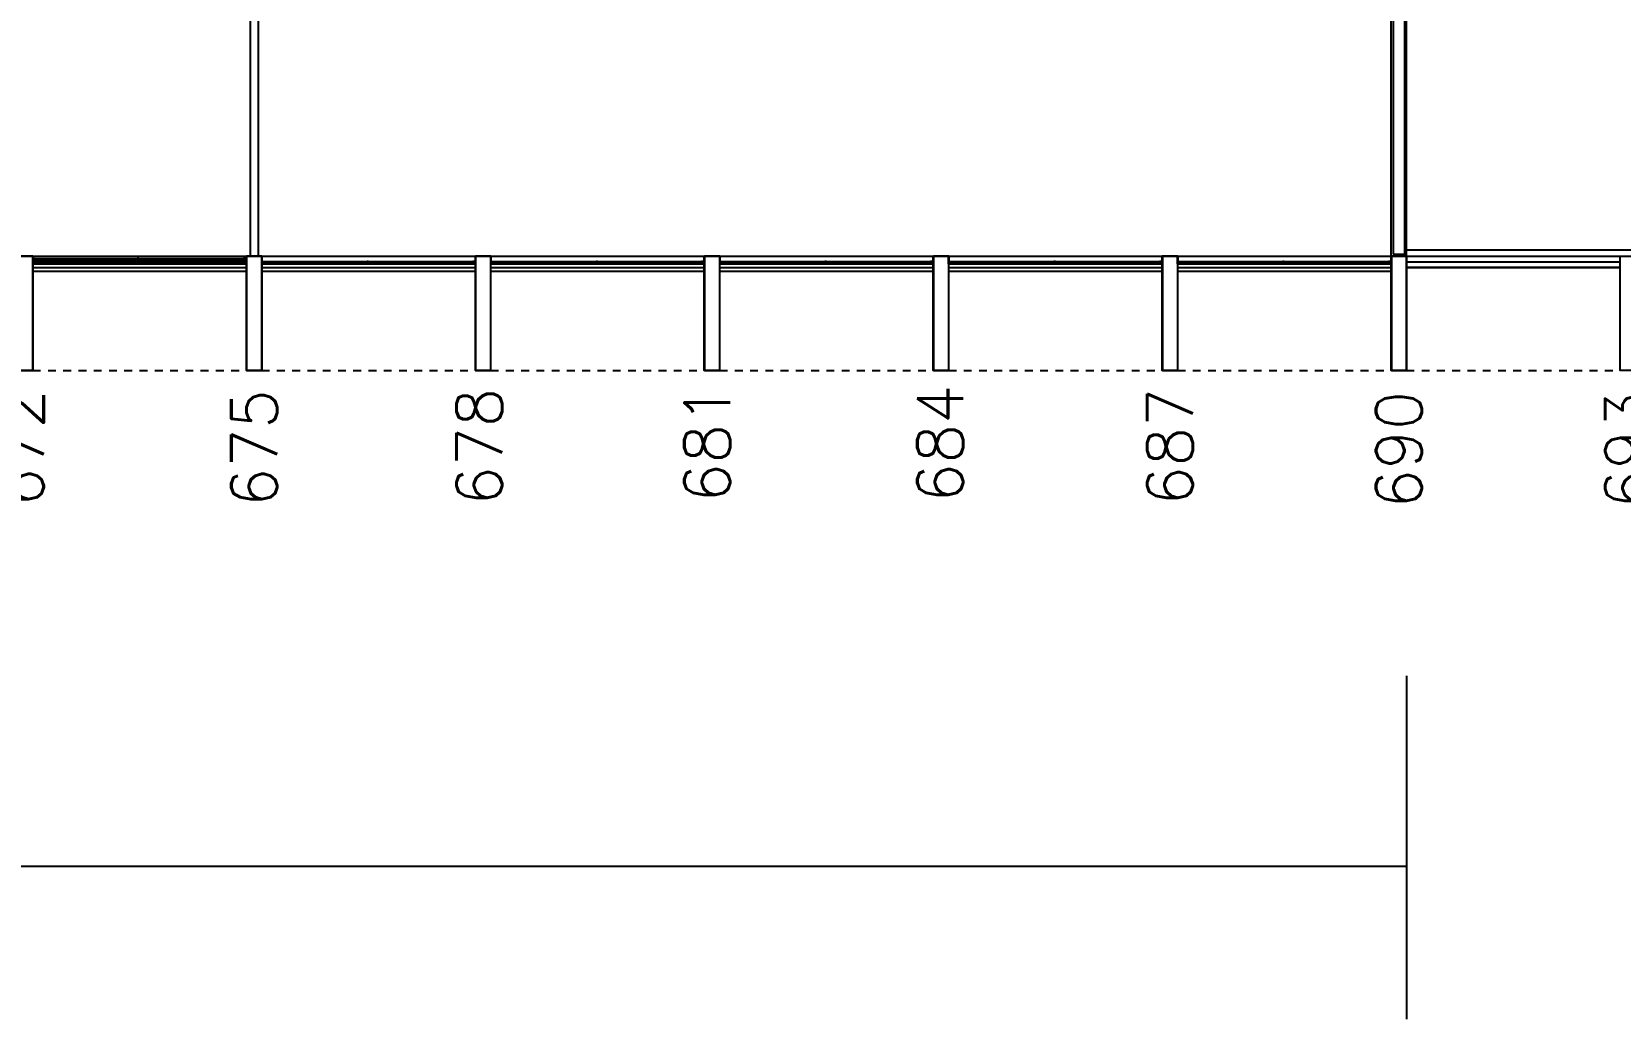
# Model space of a CAD drawing. Extents: x -16 to 243, y 482 to 579.
# Drawn here: x 204.37 to 225.19, y 486.2 to 499.14 of the extents above; entities that cross this region are included whole.
import ezdxf

# ---------------------------------------------------------------- set-up
doc = ezdxf.new("R2010")
doc.units = 0
doc.header["$LTSCALE"] = 0.02
doc.header["$MEASUREMENT"] = 0
doc.linetypes.add('HIDDEN', pattern=[0.375, 0.25, -0.125])
doc.linetypes.add('HIDDEN2', pattern=[0.1875, 0.125, -0.0625])
doc.layers.get('0').update_dxf_attribs({"linetype": 'CONTINUOUS'})
for name, color, linetype in [('ALV', 2, 'CONTINUOUS'), ('AR-ALV-CRT', 2, 'CONTINUOUS'), ('AR-COB-PRJ', 1, 'HIDDEN'), ('AR-EST-CNC', 3, 'CONTINUOUS'), ('AR-EST-CNC-IDE', 2, 'CONTINUOUS'), ('AR-PIS', 1, 'CONTINUOUS'), ('BI-ESQ', 7, 'CONTINUOUS'), ('DT-ESQ-CRT', 43, 'CONTINUOUS'), ('DT-ESQ-VT1', 1, 'CONTINUOUS'), ('DT-ESQ-VT2', 2, 'CONTINUOUS'), ('ESQ', 1, 'CONTINUOUS'), ('ESTR', 3, 'CONTINUOUS'), ('NOPILAR1', 2, 'CONTINUOUS'), ('PROJ', 1, 'HIDDEN2'), ('USO1', 2, 'CONTINUOUS')]:
    doc.layers.add(name, color=color, linetype=linetype)
doc.styles.add('1', font='romans.shx')
doc.styles.add('NOPILAR', font='simplex.shx', dxfattribs={"height": 0.6})
doc.dimstyles.new('1-600', dxfattribs={"dimtxt": 1.1, "dimasz": 2.5, "dimexe": 2, "dimexo": 4, "dimgap": 0.2, "dimtad": 1, "dimdec": 0, "dimzin": 4, "dimdsep": 46, "dimlunit": 6, "dimtxsty": '1', "dimblk1": 'NONE', "dimblk2": 'NONE', "dimsah": 1, "dimcen": 0, "dimclrd": 2, "dimclre": 2, "dimclrt": 2, "dimadec": 0, "dimazin": 0, "dimtfac": 1, "dimtdec": 0, "dimtmove": 2, "dimatfit": 3, "dimldrblk": 'NONE', "dimfxl": 0, "dimtolj": 1, "dimtzin": 0, "dimarcsym": 0})

# ---------------------------------------------------------------- blocks, each defined once
blk = doc.blocks.new('PILAR-SLN')
blk.add_lwpolyline([(0.197, -72.501), (0.197, -74.001), (-0.003, -74.001), (-0.003, -72.501)], close=True)
blk = doc.blocks.new('*D41')
at = {"color": 2, "linetype": 'ByBlock'}
for p, q in [((126.287, 490.695), (126.287, 486.195)), ((222.384, 490.695), (222.384, 486.195)), ((222.384, 488.195), (126.287, 488.195))]:
    blk.add_line(p, q, dxfattribs=at)
at = {"color": 2, "linetype": 'ByBlock', "insert": (174.335, 489.129), "char_height": 1.1, "attachment_point": 5, "style": '1'}
blk.add_mtext('\\A1;Comunicação', dxfattribs=at)
blk = doc.blocks.new('_NONE')
at = {"color": 0, "linetype": 'ByBlock'}
blk.add_circle((0, 0), 0.25, dxfattribs=at)
blk = doc.blocks.new('perfil')
at = {"layer": 'DT-ESQ-CRT', "color": 2}
for p, q in [((0.131, -5.779), (0.131, -5.878)), ((0.171, -5.777), (0.133, -5.777)), ((0.133, -5.879), (0.133, -5.78)), ((0.134, -5.779), (0.171, -5.779)), ((0.171, -5.779), (0.171, -5.777)), ((0.13, -5.879), (0.093, -5.879)), ((0.093, -5.879), (0.093, -5.881)), ((0.093, -5.881), (0.131, -5.881))]:
    blk.add_line(p, q, dxfattribs=at)
for centre, radius, start, end in [((0.133, -5.779), 0.002, 90, 180), ((0.134, -5.78), 0.001, 90, 180), ((0.13, -5.878), 0.001, 270, 0), ((0.131, -5.879), 0.002, 270, 0)]:
    blk.add_arc(centre, radius, start, end, dxfattribs=at)
blk = doc.blocks.new('ef01-p')
at = {"layer": 'DT-ESQ-CRT'}
for points in [[(0.032, 0.051, -0.414214), (0.03, 0.053), (0.03, 0.077, 0.414214), (0.029, 0.078), (0.004, 0.078, 0.414214), (0.003, 0.077), (0.003, 0.065), (0.001, 0.065), (0.001, 0.077, -0.414214), (0.004, 0.079), (0.03, 0.079, -0.414214), (0.031, 0.077), (0.031, 0.053, 0.414214), (0.033, 0.052), (0.045, 0.052, -1), (0.045, 0.049), (0.004, 0.049, -0.414214), (0.001, 0.051), (0.001, 0.064), (0.003, 0.064), (0.003, 0.052, 0.414214), (0.004, 0.051), (0.045, 0.051)], [(1.374, 0.051, 0.414214), (1.376, 0.053), (1.376, 0.077, -0.414214), (1.377, 0.078), (1.402, 0.078, -0.414214), (1.403, 0.077), (1.403, 0.065), (1.405, 0.065), (1.405, 0.077, 0.414214), (1.403, 0.079), (1.377, 0.079, 0.414214), (1.375, 0.077), (1.375, 0.053, -0.414214), (1.374, 0.052), (1.361, 0.052, 1), (1.361, 0.049), (1.403, 0.049, 0.414214), (1.405, 0.051), (1.405, 0.064), (1.403, 0.064), (1.403, 0.052, -0.414214), (1.402, 0.051), (1.361, 0.051)], [(1.4, 0.095), (1.365, 0.095, -0.414214), (1.364, 0.096), (1.364, 0.105), (1.362, 0.105), (1.362, 0.095, 0.414214), (1.364, 0.093), (1.4, 0.093, 1), (1.4, 0.096), (1.388, 0.096, -0.414214), (1.387, 0.097), (1.387, 0.116, 0.414214), (1.385, 0.118), (1.364, 0.118, 0.414214), (1.362, 0.116), (1.362, 0.106), (1.364, 0.106), (1.364, 0.116, -0.414214), (1.365, 0.117), (1.385, 0.117, -0.414214), (1.385, 0.116), (1.385, 0.097, 0.414214), (1.388, 0.095)], [(2.755, 0.095), (2.791, 0.095, 0.414214), (2.792, 0.096), (2.792, 0.105), (2.793, 0.105), (2.793, 0.095, -0.414214), (2.791, 0.093), (2.755, 0.093, -1), (2.755, 0.096), (2.767, 0.096, 0.414214), (2.768, 0.097), (2.768, 0.116, -0.414214), (2.77, 0.118), (2.791, 0.118, -0.414214), (2.793, 0.116), (2.793, 0.107), (2.792, 0.107), (2.792, 0.116, 0.414214), (2.791, 0.117), (2.771, 0.117, 0.414214), (2.77, 0.116), (2.77, 0.097, -0.414214), (2.768, 0.095)]]:
    blk.add_lwpolyline(points, format="xyb", dxfattribs=at)
for points in [[(0.042, 0.077), (0.031, 0.077), (0.031, 0.078), (0.042, 0.078, -0.414214), (0.044, 0.076), (0.044, 0.068, -0.414214), (0.042, 0.066), (0.031, 0.066), (0.031, 0.067), (0.042, 0.067, 0.414214), (0.043, 0.068), (0.043, 0.076, 0.414214)], [(1.365, 0.077), (1.375, 0.077), (1.375, 0.078), (1.364, 0.078, 0.414214), (1.362, 0.076), (1.362, 0.068, 0.414214), (1.364, 0.066), (1.375, 0.066), (1.375, 0.067), (1.365, 0.067, -0.414214), (1.364, 0.068), (1.364, 0.076, -0.414214)], [(1.397, 0.117), (1.387, 0.117), (1.387, 0.118), (1.398, 0.118, -0.414214), (1.4, 0.116), (1.4, 0.108, -0.414214), (1.398, 0.106), (1.387, 0.106), (1.387, 0.107), (1.397, 0.107, 0.414214), (1.398, 0.108), (1.398, 0.116, 0.414214)], [(2.758, 0.117), (2.768, 0.117), (2.768, 0.118), (2.757, 0.118, 0.414214), (2.755, 0.116), (2.755, 0.108, 0.414214), (2.757, 0.106), (2.768, 0.106), (2.768, 0.107), (2.758, 0.107, -0.414214), (2.757, 0.108), (2.757, 0.116, -0.414214)], [(2.796, 0.12), (2.769, 0.12), (2.769, 0.121), (2.797, 0.121, -0.414214), (2.799, 0.119), (2.799, 0.093, -0.414214), (2.797, 0.091), (2.769, 0.091), (2.769, 0.093), (2.796, 0.093, 0.414214), (2.797, 0.093), (2.797, 0.118, 0.414214)]]:
    blk.add_lwpolyline(points, format="xyb", close=True, dxfattribs=at)
at = {"layer": 'DT-ESQ-VT1'}
for p, q in [((0, 0), (2.8, 0)), ((0.001, 0.15), (2.799, 0.15)), ((0.001, 0.093), (1.364, 0.093)), ((0.001, 0.118), (1.416, 0.118)), ((0.03, 0.079), (1.377, 0.079)), ((0.045, 0.049), (2.76, 0.049)), ((1.4, 0.093), (2.767, 0.093)), ((1.416, 0.118), (2.767, 0.118)), ((2.768, 0.118), (2.77, 0.118)), ((2.791, 0.093), (2.797, 0.093)), ((2.797, 0.121), (2.799, 0.121))]:
    blk.add_line(p, q, dxfattribs=at)
at = {"layer": 'DT-ESQ-VT2'}
for p, q in [((0.033, 0.062), (1.373, 0.062)), ((0.033, 0.062), (0.033, 0.056)), ((0.033, 0.056), (1.373, 0.056)), ((1.373, 0.062), (1.373, 0.056)), ((1.389, 0.104), (2.767, 0.104)), ((1.389, 0.098), (1.389, 0.104)), ((1.389, 0.098), (2.767, 0.098)), ((2.767, 0.104), (2.767, 0.098))]:
    blk.add_line(p, q, dxfattribs=at)
at = {"extrusion": (0, 0, -1), "zscale": -1, "rotation": 180}
blk.add_blockref('perfil', (0.131, -5.729), dxfattribs=at)
at = {"rotation": 180}
blk.add_blockref('perfil', (2.931, -5.729), dxfattribs=at)
blk = doc.blocks.new('ef02-p2')
at = {"layer": 'DT-ESQ-CRT'}
for p, q in [((1.379, 0.051), (1.364, 0.051)), ((1.398, 0.051), (1.41, 0.051))]:
    blk.add_line(p, q, dxfattribs=at)
blk.add_lwpolyline([(0.031, 0.051, -0.414214), (0.029, 0.053), (0.029, 0.077, 0.414214), (0.027, 0.078), (0.002, 0.078, 0.414214), (0.001, 0.077), (0.001, 0.065), (0, 0.065), (0, 0.077, -0.414214), (0.002, 0.079), (0.028, 0.079, -0.414214), (0.03, 0.077), (0.03, 0.053, 0.414214), (0.031, 0.052), (0.043, 0.052, -1), (0.043, 0.049), (0.002, 0.049, -0.414214), (0, 0.051), (0, 0.064), (0.001, 0.064), (0.001, 0.052, 0.414214), (0.002, 0.051), (0.043, 0.051)], format="xyb", dxfattribs=at)
blk.add_lwpolyline([(0.04, 0.077), (0.03, 0.077), (0.03, 0.078), (0.041, 0.078, -0.414214), (0.043, 0.076), (0.043, 0.068, -0.414214), (0.041, 0.066), (0.03, 0.066), (0.03, 0.067), (0.04, 0.067, 0.414214), (0.041, 0.068), (0.041, 0.076, 0.414214)], format="xyb", close=True, dxfattribs=at)
at = {"layer": 'DT-ESQ-CRT', "color": 2}
for points in [[(1.395, 0.079), (1.379, 0.079, 0.414214), (1.377, 0.077), (1.377, 0.053), (1.379, 0.053), (1.379, 0.077, -0.414214), (1.38, 0.078), (1.395, 0.078, -0.414214), (1.396, 0.077), (1.396, 0.053, 0.414214), (1.398, 0.051), (1.379, 0.051), (1.379, 0.052), (1.364, 0.052, 1), (1.364, 0.049), (1.41, 0.049, 1), (1.41, 0.052), (1.398, 0.052, -0.414214), (1.397, 0.053), (1.397, 0.077, 0.414214)], [(1.367, 0.077), (1.377, 0.077), (1.377, 0.078), (1.366, 0.078, 0.414214), (1.364, 0.076), (1.364, 0.068, 0.414214), (1.366, 0.066), (1.377, 0.066), (1.377, 0.067), (1.367, 0.067, -0.414214), (1.366, 0.068), (1.366, 0.076, -0.414214)], [(1.407, 0.077), (1.397, 0.077), (1.397, 0.078), (1.408, 0.078, -0.414214), (1.41, 0.076), (1.41, 0.068, -0.414214), (1.408, 0.066), (1.397, 0.066), (1.397, 0.067), (1.407, 0.067, 0.414214), (1.408, 0.068), (1.408, 0.076, 0.414214)], [(2.763, 0.078), (2.774, 0.078), (2.774, 0.079), (2.763, 0.079, 0.414214), (2.761, 0.077), (2.761, 0.069, 0.414214), (2.763, 0.067), (2.774, 0.067), (2.774, 0.068), (2.763, 0.068, -0.414214), (2.762, 0.069), (2.762, 0.077, -0.414214)]]:
    blk.add_lwpolyline(points, format="xyb", close=True, dxfattribs=at)
blk.add_lwpolyline([(2.797, 0.063), (2.799, 0.063), (2.799, 0.077, 0.414214), (2.797, 0.079), (2.776, 0.079, 0.414214), (2.774, 0.077), (2.774, 0.053, -0.414214), (2.773, 0.052), (2.76, 0.052, 1), (2.76, 0.049), (2.797, 0.049, 0.414214), (2.799, 0.051), (2.799, 0.061), (2.797, 0.061), (2.797, 0.052, -0.414214), (2.796, 0.051), (2.76, 0.051), (2.773, 0.051, 0.414214), (2.775, 0.053), (2.775, 0.077, -0.414214), (2.776, 0.078), (2.796, 0.078, -0.414214), (2.797, 0.077), (2.797, 0.063)], format="xyb", dxfattribs=at)
at = {"layer": 'DT-ESQ-VT1'}
for p, q in [((0, 0.149), (2.767, 0.149)), ((0, 0), (2.8, 0)), ((0.028, 0.079), (2.763, 0.079)), ((0.043, 0.049), (2.76, 0.049))]:
    blk.add_line(p, q, dxfattribs=at)
at = {"layer": 'DT-ESQ-VT2'}
for p, q in [((0.032, 0.062), (1.375, 0.062)), ((0.032, 0.062), (0.032, 0.056)), ((0.032, 0.056), (1.375, 0.056)), ((1.375, 0.062), (1.375, 0.056)), ((1.399, 0.063), (2.772, 0.063)), ((1.399, 0.063), (1.399, 0.056)), ((1.399, 0.056), (2.772, 0.056))]:
    blk.add_line(p, q, dxfattribs=at)
at = {"layer": 'DT-ESQ-VT2', "color": 2}
blk.add_line((2.772, 0.063), (2.772, 0.056), dxfattribs=at)
at = {"extrusion": (0, 0, -1), "zscale": -1, "rotation": 180}
blk.add_blockref('perfil', (0.133, -5.729), dxfattribs=at)
at = {"layer": 'DT-ESQ-CRT', "color": 2, "rotation": 180}
blk.add_blockref('perfil', (2.931, -5.729), dxfattribs=at)

msp = doc.modelspace()

# ---------------------------------------------------------------- linework, layer by layer
at = {"layer": 'ALV'}
for p, q in [((222.184, 496.195), (222.184, 514.352)), ((222.384, 496.195), (222.384, 514.441))]:
    msp.add_line(p, q, dxfattribs=at)
at = {"layer": 'AR-ALV-CRT'}
msp.add_lwpolyline([(222.212, 496.22), (222.362, 496.22), (222.362, 514.429), (222.212, 514.429)], close=True, dxfattribs=at)
for points in [[(207.237, 496.195), (207.237, 503.586), (222.212, 503.586), (222.212, 503.586)], [(222.212, 503.486), (207.337, 503.486), (207.337, 496.195)]]:
    msp.add_lwpolyline(points, dxfattribs=at)
at = {"layer": 'AR-COB-PRJ'}
for p, q in [((204.387, 494.695), (207.187, 494.695)), ((207.387, 494.695), (210.187, 494.695)), ((210.387, 494.695), (213.187, 494.695)), ((213.387, 494.695), (216.187, 494.695)), ((216.387, 494.695), (219.187, 494.695)), ((219.387, 494.695), (222.187, 494.695)), ((222.387, 494.695), (225.187, 494.695))]:
    msp.add_line(p, q, dxfattribs=at)
at = {"layer": 'AR-EST-CNC'}
for points in [[(204.187, 496.195), (204.187, 494.695), (204.387, 494.695), (204.387, 496.195), (204.187, 496.195)], [(204.187, 496.195), (204.187, 494.695), (204.387, 494.695), (204.387, 496.195), (204.187, 496.195)], [(207.187, 496.195), (207.187, 494.695), (207.387, 494.695), (207.387, 496.195), (207.187, 496.195)], [(207.187, 496.195), (207.187, 494.695), (207.387, 494.695), (207.387, 496.195), (207.187, 496.195)], [(210.187, 496.195), (210.187, 494.695), (210.387, 494.695), (210.387, 496.195), (210.187, 496.195)], [(213.187, 496.195), (213.187, 494.695), (213.387, 494.695), (213.387, 496.195), (213.187, 496.195)], [(213.187, 496.195), (213.187, 494.695), (213.387, 494.695), (213.387, 496.195), (213.187, 496.195)], [(216.187, 496.195), (216.187, 494.695), (216.387, 494.695), (216.387, 496.195), (216.187, 496.195)], [(216.187, 496.195), (216.187, 494.695), (216.387, 494.695), (216.387, 496.195), (216.187, 496.195)], [(219.187, 496.195), (219.187, 494.695), (219.387, 494.695), (219.387, 496.195), (219.187, 496.195)], [(219.187, 496.195), (219.187, 494.695), (219.387, 494.695), (219.387, 496.195), (219.187, 496.195)], [(222.187, 496.195), (222.187, 494.695), (222.387, 494.695), (222.387, 496.195), (222.187, 496.195)], [(222.187, 496.195), (222.187, 494.695), (222.387, 494.695), (222.387, 496.195), (222.187, 496.195)]]:
    msp.add_lwpolyline(points, dxfattribs=at)
at = {"layer": 'AR-PIS'}
for p, q in [((225.187, 496.045), (222.387, 496.045)), ((207.187, 495.995), (204.387, 495.995)), ((210.187, 495.995), (207.387, 495.995)), ((213.187, 495.995), (210.387, 495.995)), ((216.187, 495.995), (213.387, 495.995)), ((219.187, 495.995), (216.387, 495.995)), ((222.187, 495.995), (219.387, 495.995))]:
    msp.add_line(p, q, dxfattribs=at)
msp.add_lwpolyline([(225.387, 496.195), (225.387, 496.275), (222.387, 496.275)], dxfattribs=at)
at = {"layer": 'ESQ'}
for p, q in [((204.384, 496.195), (207.184, 496.195)), ((204.384, 496.12), (207.184, 496.12)), ((204.384, 496.045), (207.184, 496.045)), ((207.384, 496.195), (210.184, 496.195)), ((207.384, 496.12), (210.184, 496.12)), ((207.384, 496.045), (210.184, 496.045)), ((210.384, 496.195), (213.184, 496.195)), ((210.384, 496.12), (213.184, 496.12)), ((210.384, 496.045), (213.184, 496.045)), ((213.384, 496.195), (216.184, 496.195)), ((213.384, 496.12), (216.184, 496.12)), ((213.384, 496.045), (216.184, 496.045)), ((216.384, 496.195), (219.184, 496.195)), ((216.384, 496.12), (219.184, 496.12)), ((216.384, 496.045), (219.184, 496.045)), ((219.384, 496.195), (222.184, 496.195)), ((219.384, 496.12), (222.184, 496.12)), ((219.384, 496.045), (222.184, 496.045)), ((222.384, 496.195), (225.184, 496.195)), ((222.384, 496.12), (225.184, 496.12)), ((222.384, 496.045), (225.184, 496.045))]:
    msp.add_line(p, q, dxfattribs=at)
at = {"layer": 'PROJ'}
for p, q in [((204.384, 494.695), (207.184, 494.695)), ((207.384, 494.695), (210.184, 494.695)), ((210.384, 494.695), (213.184, 494.695)), ((213.384, 494.695), (216.184, 494.695)), ((216.384, 494.695), (219.184, 494.695)), ((219.384, 494.695), (222.184, 494.695)), ((222.384, 494.695), (225.184, 494.695))]:
    msp.add_line(p, q, dxfattribs=at)

# ---------------------------------------------------------------- block references
at = {"layer": 'BI-ESQ', "rotation": 2.580435614390616e-05}
for name, p in [('ef01-p', (204.387, 496.045)), ('ef02-p2', (207.387, 496.045)), ('ef02-p2', (210.387, 496.045)), ('ef02-p2', (213.387, 496.045)), ('ef02-p2', (216.387, 496.045)), ('ef02-p2', (219.387, 496.045))]:
    msp.add_blockref(name, p, dxfattribs=at)
at = {"layer": 'ESTR'}
for p in [(204.187, 568.697), (207.187, 568.697), (210.187, 568.697), (213.187, 568.697), (216.187, 568.697), (219.187, 568.697), (222.187, 568.697), (222.187, 568.697), (225.187, 568.697)]:
    msp.add_blockref('PILAR-SLN', p, dxfattribs=at)

# ---------------------------------------------------------------- texts
at = {"layer": 'AR-EST-CNC-IDE', "style": 'NOPILAR'}
for s, p in [('672', (204.529, 492.907)), ('675', (207.587, 492.907)), ('678', (210.537, 492.927)), ('684', (216.577, 492.966)), ('687', (219.587, 492.927)), ('690', (222.587, 492.888)), ('693', (225.587, 492.888)), ('681', (213.524, 492.966))]:
    msp.add_text(s, height=0.6, rotation=90, dxfattribs=at).set_placement(p)
at = {"layer": 'NOPILAR1', "style": 'NOPILAR'}
for s, p in [('672', (204.526, 492.907)), ('672', (204.526, 492.907)), ('675', (207.585, 492.907)), ('675', (207.585, 492.907)), ('678', (210.535, 492.927)), ('678', (210.535, 492.927)), ('684', (216.574, 492.966)), ('684', (216.574, 492.966)), ('687', (219.585, 492.927)), ('687', (219.585, 492.927)), ('690', (222.585, 492.888)), ('690', (222.585, 492.888)), ('681', (213.522, 492.966)), ('681', (213.522, 492.966))]:
    msp.add_text(s, height=0.6, rotation=90, dxfattribs=at).set_placement(p)

# ---------------------------------------------------------------- dimensions: what is measured, and where the dimension line sits
at = {"layer": 'USO1'}
dim = msp.add_aligned_dim(p1=(222.384, 494.695), p2=(126.287, 494.695), distance=6.5, text='Comunicação', dimstyle='1-600', dxfattribs=at)
dim.commit()
dim.dimension.update_dxf_attribs({"geometry": '*D41', "text_midpoint": (174.335, 489.129)})

doc.saveas('drawing.dxf')
